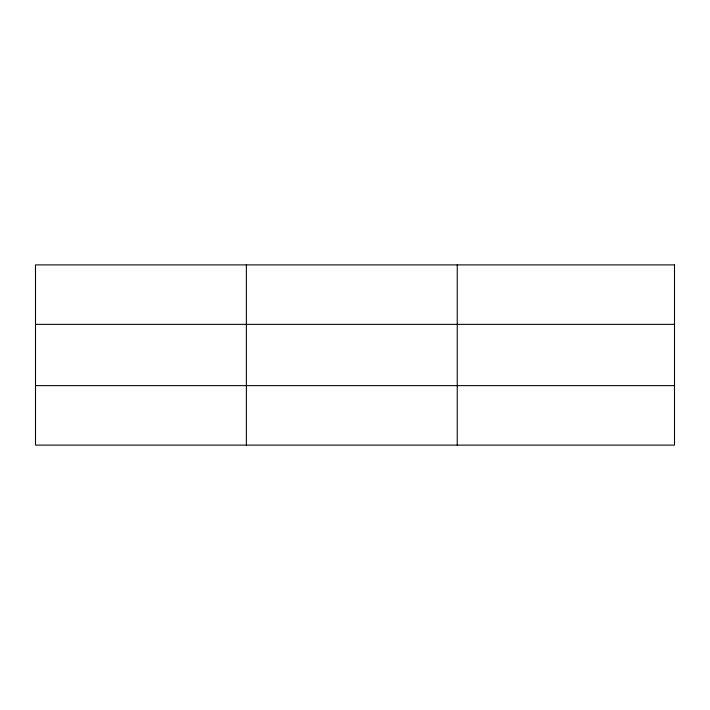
<?xml version="1.0" encoding="UTF-8"?>
<svg xmlns="http://www.w3.org/2000/svg" width="710" height="710" viewBox="0 0 710 710"><rect width="100%" height="100%" fill="white"/><g stroke="black" fill="none" stroke-linecap="round" stroke-linejoin="round"><path stroke-width="1.06" d="M246.37 264.892L246.37 445.108M35.5 324.363L674.5 324.363M35.5 385.636L674.5 385.636M457.24 264.892L457.24 445.108M674.5 264.892L674.5 445.108L35.5 445.108L35.5 264.892L674.5 264.892"/></g></svg>
